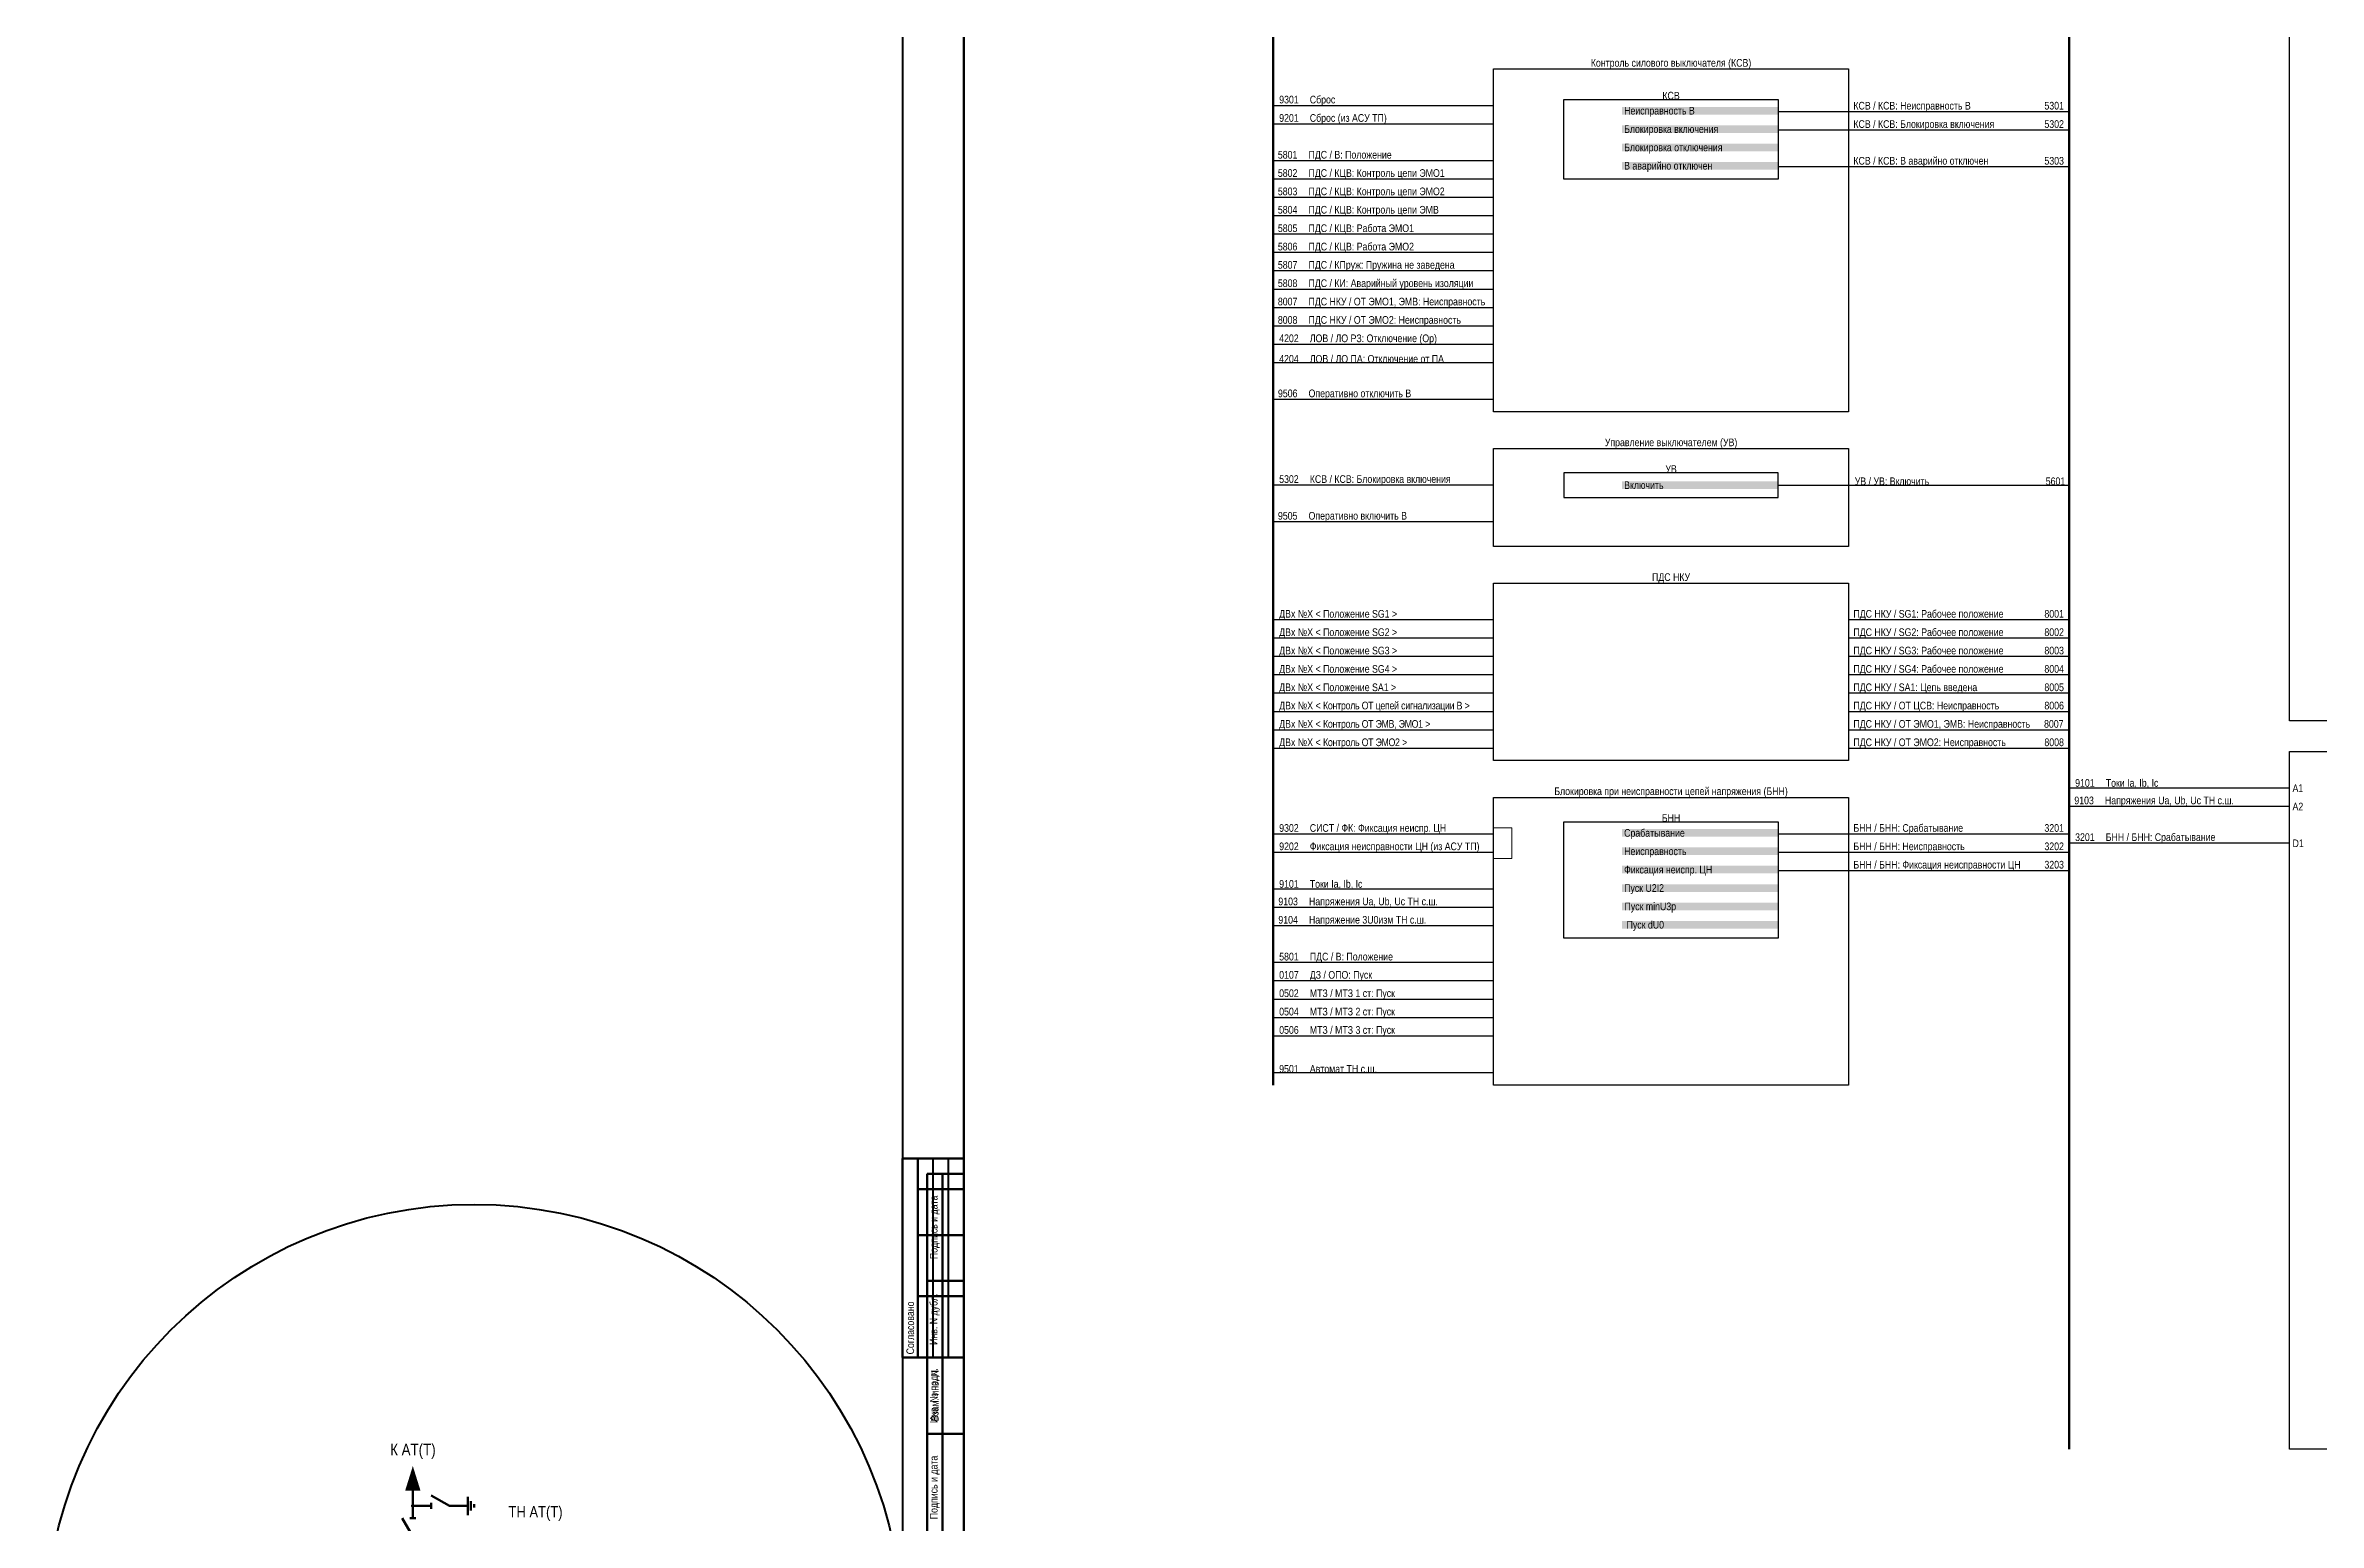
# Model space of a CAD drawing. Header units: millimetres. Extents: x 2179 to 12176, y -20554 to -12004.
# Drawn here: x 10410 to 11153, y -12949 to -12466 of the extents above; entities that cross this region are included whole.
import ezdxf
from ezdxf.enums import TextEntityAlignment as Align

# ---------------------------------------------------------------- set-up
doc = ezdxf.new("R2010")
doc.units = ezdxf.units.MM
for name, color, linetype, lineweight in [('GOOSE', 224, 'Continuous', 30), ('MMS', 190, 'Continuous', 30), ('Внутренняя шина', 4, 'Continuous', 70), ('Вход-Аналоги', 5, 'Continuous', 30), ('Линии связи', 75, 'Continuous', 30), ('Основная', 7, 'Continuous', 30), ('Сигналы внутр.', 13, 'Continuous', 30), ('Толстая', 7, 'Continuous', 53), ('Тонкая', 7, 'Continuous', 13)]:
    doc.layers.add(name, color=color, linetype=linetype, lineweight=lineweight)
doc.layers.add('Рамка внешняя', color=8, linetype='Continuous', lineweight=40, plot=False)
doc.styles.add('2.5_Gost_RD', font='ARIALN.TTF', dxfattribs={"height": 2.5})
doc.styles.add('Narrow', font='ARIALN.TTF')
doc.styles.add('Вывод', font='tahoma.ttf', dxfattribs={"height": 2.5})
doc.styles.add('Компонент', font='ARIALN.TTF', dxfattribs={"height": 3.5})
doc.styles.add('Табл дан', font='ARIALN.TTF')

# ---------------------------------------------------------------- blocks, each defined once
blk = doc.blocks.new('*U60')
at = {"color": 0}
blk.add_line((0, 0), (6, 3.43), dxfattribs=at)
blk = doc.blocks.new('*U52')
at = {"color": 0}
blk.add_line((0, -1), (0, 1), dxfattribs=at)
blk = doc.blocks.new('*U74')
at = {"color": 0}
for p, q in [((0, 3), (0, 9)), ((0, -9), (0, -3))]:
    blk.add_line(p, q, dxfattribs=at)
at = {"color": 0, "ltscale": 0.25, "rotation": 89.99999999999999}
for name, p in [('*U60', (0, -3)), ('*U52', (0, 3))]:
    blk.add_blockref(name, p, dxfattribs=at)
at = {"layer": 'Основная'}
for tag, height, style, p in [('В1', 2.5, 'Вывод', (2, 7)), ('ОУ', 3.5, 'Компонент', (-12, 0)), ('В2', 2.5, 'Вывод', (2, -7))]:
    blk.add_attdef(tag, text='', height=height, dxfattribs=dict(at, style=style)).set_placement(p, align=Align.MIDDLE_CENTER)
blk = doc.blocks.new('*U77')
at = {"color": 0}
for p, q in [((-3, 0), (0, 0)), ((0, -3), (0, 3)), ((1, -1.5), (1, 1.5)), ((2, -0.5), (2, 0.5))]:
    blk.add_line(p, q, dxfattribs=at)
blk = doc.blocks.new('*U76')
at = {"color": 0}
for p, q in [((-3, 0), (-9, 0)), ((9, 0), (3, 0))]:
    blk.add_line(p, q, dxfattribs=at)
at = {"color": 0, "ltscale": 0.25, "xscale": -1}
for name, p in [('*U60', (3, 0)), ('*U52', (-3, 0))]:
    blk.add_blockref(name, p, dxfattribs=at)
at = {"layer": 'Основная'}
for tag, height, style, p in [('ОУ', 3.5, 'Компонент', (0, 12)), ('В1', 2.5, 'Вывод', (-7, -2)), ('В2', 2.5, 'Вывод', (7, -2))]:
    blk.add_attdef(tag, text='', height=height, dxfattribs=dict(at, style=style)).set_placement(p, align=Align.MIDDLE_CENTER)
blk = doc.blocks.new('*T16')
at = {"color": 0, "linetype": 'ByBlock', "lineweight": 50, "transparency": 16777216}
for p, q in [((0, 0), (0, 85)), ((0, 85), (12, 85)), ((5, 0), (5, 85)), ((12, 0), (12, 85)), ((0, 60), (12, 60)), ((0, 25), (12, 25)), ((0, 0), (12, 0))]:
    blk.add_line(p, q, dxfattribs=at)
at = {"color": 0, "transparency": 16777216, "char_height": 2.5, "attachment_point": 5, "rotation": 90, "style": '2.5_Gost_RD'}
for s, insert, width in [('Инв. № подл.', (2.5, 72.5), 23), ('Подпись и дата', (2.5, 42.5), 33), ('Взам. инв. №', (2.5, 12.5), 23)]:
    blk.add_mtext(s, dxfattribs=dict(at, insert=insert, width=width))
blk = doc.blocks.new('*T17')
at = {"color": 0, "linetype": 'ByBlock', "lineweight": 50, "transparency": 16777216}
for p, q in [((0, 0), (0, 65)), ((0, 65), (20, 65)), ((5, 0), (5, 65)), ((20, 0), (20, 65)), ((5, 55), (20, 55)), ((5, 40), (20, 40)), ((5, 20), (20, 20)), ((0, 0), (20, 0))]:
    blk.add_line(p, q, dxfattribs=at)
at = {"color": 0, "linetype": 'ByBlock', "lineweight": -2, "transparency": 16777216}
for p, q in [((10, 0), (10, 65)), ((15, 0), (15, 65))]:
    blk.add_line(p, q, dxfattribs=at)
at = {"color": 0, "transparency": 16777216, "insert": (2.5, 1), "char_height": 2.5, "width": 63, "attachment_point": 4, "rotation": 90, "style": '2.5_Gost_RD'}
blk.add_mtext('Согласовано', dxfattribs=at)
blk = doc.blocks.new('*T18')
at = {"color": 0, "linetype": 'ByBlock', "lineweight": 50, "transparency": 16777216}
for p, q in [((0, 0), (0, 145)), ((0, 145), (12, 145)), ((5, 0), (5, 145)), ((12, 0), (12, 145)), ((0, 110), (12, 110)), ((0, 85), (12, 85)), ((0, 60), (12, 60)), ((0, 25), (12, 25)), ((0, 0), (12, 0))]:
    blk.add_line(p, q, dxfattribs=at)
at = {"color": 0, "transparency": 16777216, "char_height": 2.5, "attachment_point": 5, "rotation": 90, "style": '2.5_Gost_RD'}
for s, insert, width in [('{\\C256;Подпись и дата}', (2.5, 127.5), 33), ('{\\C256;Инв. N дубл.}', (2.5, 97.5), 23), ('{\\C256;Взам. инв. N}', (2.5, 72.5), 23), ('Подпись и дата', (2.5, 42.5), 33), ('Инв. N подл.', (2.5, 12.5), 23)]:
    blk.add_mtext(s, dxfattribs=dict(at, insert=insert, width=width))
blk = doc.blocks.new('*U15')
blk.add_lwpolyline([(0, 0), (1189, 0), (1189, 841), (0, 841)], close=True)
at = {"lineweight": 50}
blk.add_lwpolyline([(20, 836), (1184, 836), (1184, 5), (20, 5)], close=True, dxfattribs=at)
for name, p in [('*T17', (0, 90)), ('*T18', (8, 5)), ('*T16', (8, 5))]:
    blk.add_blockref(name, p)
at = {"style": '2.5_Gost_RD', "flags": 8}
blk.add_attdef('ФОРМАТ', text='', height=2.5, dxfattribs=at).set_placement((1134, 4), align=Align.TOP_LEFT)

msp = doc.modelspace()

# ---------------------------------------------------------------- linework, layer by layer
at = {"layer": 'Внутренняя шина'}
for points in [[(11071, -12925), (11071, -12176)], [(10811, -12806), (10811, -12300)]]:
    msp.add_lwpolyline(points, dxfattribs=at)
at = {"layer": 'Линии связи'}
for points in [[(10883, -12486), (10811, -12486)], [(11071, -12488), (10976, -12488)], [(10883, -12492), (10811, -12492)], [(11071, -12494), (10976, -12494)], [(11071, -12506), (10976, -12506)], [(10883, -12552), (10811, -12552)], [(10883, -12558), (10811, -12558)], [(10883, -12610), (10811, -12610)], [(10976, -12610), (11071, -12610)], [(10883, -12622), (10811, -12622)], [(11071, -12654), (10999, -12654)], [(11071, -12660), (10999, -12660)], [(11071, -12666), (10999, -12666)], [(11071, -12672), (10999, -12672)], [(11071, -12678), (10999, -12678)], [(11071, -12684), (10999, -12684)], [(11071, -12690), (10999, -12690)], [(11071, -12696), (10999, -12696)], [(11143, -12715), (11071, -12715)], [(10883, -12724), (10811, -12724)], [(11071, -12724), (10976, -12724)], [(10883, -12730), (10811, -12730)], [(11071, -12730), (10976, -12730)], [(11143, -12727), (11071, -12727)], [(11071, -12736), (10976, -12736)], [(10883, -12748), (10811, -12748)], [(10883, -12754), (10811, -12754)]]:
    msp.add_lwpolyline(points, dxfattribs=at)
at = {"layer": 'Линии связи', "ltscale": 0.5}
for points in [[(10883, -12504), (10811, -12504)], [(10883, -12510), (10811, -12510)], [(10883, -12516), (10811, -12516)], [(10883, -12522), (10811, -12522)], [(10883, -12528), (10811, -12528)], [(10883, -12534), (10811, -12534)], [(10883, -12540), (10811, -12540)], [(10883, -12546), (10811, -12546)], [(10883, -12564), (10811, -12564)], [(10883, -12570), (10811, -12570)], [(10883, -12582), (10811, -12582)], [(10883, -12654), (10811, -12654)], [(10883, -12660), (10811, -12660)], [(10883, -12666), (10811, -12666)], [(10883, -12672), (10811, -12672)], [(10883, -12678), (10811, -12678)], [(10883, -12684), (10811, -12684)], [(10883, -12690), (10811, -12690)], [(10883, -12696), (10811, -12696)], [(11143, -12709), (11071, -12709)], [(10883, -12742), (10811, -12742)], [(10883, -12766), (10811, -12766)], [(10883, -12772), (10811, -12772)], [(10883, -12778), (10811, -12778)], [(10883, -12784), (10811, -12784)], [(10883, -12790), (10811, -12790)], [(10883, -12802), (10811, -12802)]]:
    msp.add_lwpolyline(points, dxfattribs=at)
at = {"layer": 'Основная'}
for points in [[(11143, -12395), (11259, -12395), (11259, -12687), (11143, -12687)], [(10883, -12474), (10999, -12474), (10999, -12586), (10883, -12586)], [(10906, -12484), (10976, -12484), (10976, -12510), (10906, -12510)], [(10883, -12598), (10999, -12598), (10999, -12630), (10883, -12630)], [(10976, -12606), (10906, -12606), (10906, -12614), (10976, -12614)], [(10883, -12642), (10999, -12642), (10999, -12700), (10883, -12700)], [(11143, -12697), (11259, -12697), (11259, -12925), (11143, -12925)], [(10883, -12712), (10999, -12712), (10999, -12806), (10883, -12806)], [(10906, -12720), (10976, -12720), (10976, -12758), (10906, -12758)]]:
    msp.add_lwpolyline(points, close=True, dxfattribs=at)
msp.add_lwpolyline([(10530, -12930.5, 0, 5, 0), (10530, -12938.5, 0, 0, 0)], format="xyseb", dxfattribs=at)
at = {"layer": 'Рамка внешняя'}
msp.add_circle((10550, -12985), 140, dxfattribs=at)
at = {"layer": 'Толстая'}
msp.add_line((10530, -12941.5), (10530, -12935.5), dxfattribs=at)
at = {"layer": 'Толстая', "ltscale": 0.25, "const_width": 0.6}
msp.add_lwpolyline([(10529.7, -12943.5, 1), (10530.3, -12943.5, 1)], format="xyb", close=True, dxfattribs=at)
at = {"layer": 'Тонкая'}
msp.add_lwpolyline([(10883, -12722), (10889, -12722), (10889, -12732), (10883, -12732)], close=True, dxfattribs=at)

# ---------------------------------------------------------------- block references
at = {"layer": 'Рамка внешняя'}
msp.add_blockref('*U15', (10690, -12985), dxfattribs=at)
at = {"layer": 'Толстая', "ltscale": 0.25}
for name, p in [('*U74', (10530, -12950.5)), ('*U76', (10539, -12943.5)), ('*U77', (10548, -12943.5))]:
    msp.add_blockref(name, p, dxfattribs=at)

# ---------------------------------------------------------------- texts
at = {"layer": 'GOOSE', "char_height": 2.5, "attachment_point": 7, "style": 'Narrow'}
for s, insert, width in [('\\A1;  9506{\\A0;^I  Оперативно отключить В}^I^I ', (10811, -12582), 70), ('\\A1;  9505{\\A0;^I  Оперативно включить В}^I^I ', (10811, -12622), 70), ('9501^IАвтомат ТН с.ш.', (10813, -12802), 58)]:
    msp.add_mtext(s, dxfattribs=dict(at, insert=insert, width=width))
at = {"layer": 'MMS', "char_height": 2.5, "attachment_point": 7, "style": 'Narrow'}
for s, insert, width in [('9301^IСброс', (10813, -12486), 58), ('9201^IСброс (из АСУ ТП)', (10813, -12492), 58), ('\\pt10;9302^IСИСТ / ФК: Фиксация неиспр. ЦН', (10813, -12724), 58), ('9202^IФиксация неисправности ЦН (из АСУ ТП)', (10813, -12730), 70)]:
    msp.add_mtext(s, dxfattribs=dict(at, insert=insert, width=width))
at = {"layer": 'Вход-Аналоги', "char_height": 2.5, "attachment_point": 7, "style": 'Narrow'}
for s, insert, width in [('9103^IНапряжения Ua, Ub, Uc ТН с.ш.', (11072.73, -12715), 53.2651), ('9101^IТоки Ia, Ib, Ic', (11073, -12709), 48), ('9101^IТоки Ia, Ib, Ic', (10813, -12742), 48), ('9103^IНапряжения Ua, Ub, Uc ТН с.ш.', (10812.73, -12748), 53.2651), ('9104^IНапряжение 3U0изм ТН с.ш.', (10812.73, -12754), 53.2651)]:
    msp.add_mtext(s, dxfattribs=dict(at, insert=insert, width=width))
at = {"layer": 'Основная', "style": 'Табл дан'}
for s, p in [('A1', (11144, -12709)), ('A2', (11144, -12715)), ('D1', (11144, -12727))]:
    msp.add_text(s, height=2.5, dxfattribs=at).set_placement(p, align=Align.MIDDLE_LEFT)
at = {"layer": 'Основная', "style": 'Narrow'}
for s, insert, char_height, width, attachment_point in [('\\A1;Контроль силового выключателя (КСВ)', (10941, -12474), 2.5, 116, 8), ('КСВ', (10941, -12484), 2.5, 70, 8), ('Управление выключателем (УВ)', (10941, -12598), 2.5, 116, 8), ('\\A1;УВ', (10941, -12606), 2.5, 70, 8), ('ПДС НКУ', (10941, -12642), 2.5, 116, 8), ('Блокировка при неисправности цепей напряжения (БНН)', (10941, -12712), 2.5, 116, 8), ('\\A1;БНН', (10941, -12720), 2.5, 70, 8), ('\\pi-11.4,l11.4,t11.4;К АТ(Т)', (10530.03, -12925.69), 3.8, 53.3807, 5), (' ТН АТ(Т)', (10569.5, -12946), 3.7, 49, 5)]:
    msp.add_mtext(s, dxfattribs=dict(at, insert=insert, char_height=char_height, width=width, attachment_point=attachment_point))
at = {"layer": 'Основная', "char_height": 2.5, "width": 51, "attachment_point": 4, "style": 'Narrow', "bg_fill": 1, "box_fill_scale": 1, "bg_fill_color": 9, "bg_fill_transparency": 0}
for s, insert in [('\\pl0.67568;Неисправность В', (10925, -12488)), ('\\pl0.67568;Блокировка включения', (10925, -12494)), ('\\pl0.67568;Блокировка отключения', (10925, -12500)), ('\\pl0.67568;В аварийно отключен', (10925, -12506)), ('\\pl0.67568;Включить', (10925, -12610)), ('\\pl0.67568;Срабатывание', (10925, -12723.99)), ('\\pl0.67568;Неисправность', (10925, -12729.99)), ('\\pl0.67568;Фиксация неиспр. ЦН', (10925, -12735.99)), ('\\pl0.67568;Пуск U2I2', (10925, -12742)), (' Пуск {\\A1;minU3p}', (10925, -12748)), ('\\pl0.67568; Пуск {\\A1;dU0}', (10925, -12754))]:
    msp.add_mtext(s, dxfattribs=dict(at, insert=insert))
at = {"layer": 'Сигналы внутр.', "char_height": 2.5, "attachment_point": 7}
for s, insert, width, style in [('КСВ / КСВ: Неисправность В^I^I   ^I   5301', (11000.57, -12488), 71.43, 'Табл дан'), ('КСВ / КСВ: Блокировка включения^I^I   5302', (11000.57, -12494), 71.43, 'Табл дан'), ('5801^IПДС / В: Положение^I', (10812.57, -12504), 70.43, 'Табл дан'), ('КСВ / КСВ: В аварийно отключен^I^I   5303', (11000.57, -12506), 70.43, 'Табл дан'), ('5802^IПДС / КЦВ: Контроль цепи ЭМО1', (10812.57, -12510), 70.43, 'Табл дан'), ('5803^IПДС / КЦВ: Контроль цепи ЭМО2', (10812.57, -12516), 70.43, 'Табл дан'), ('5804^IПДС / КЦВ: Контроль цепи ЭМВ', (10812.57, -12522), 70.43, 'Табл дан'), ('5805^IПДС / КЦВ: Работа ЭМО1', (10812.57, -12528), 70.43, 'Табл дан'), ('5806^IПДС / КЦВ: Работа ЭМО2 ', (10812.57, -12534), 70.43, 'Табл дан'), ('5807^IПДС / КПруж: Пружина не заведена', (10812.57, -12540), 70.43, 'Табл дан'), ('5808^IПДС / КИ: Аварийный уровень изоляции', (10812.57, -12546), 70.43, 'Табл дан'), ('\\A1;8007{\\A0;\\T0.95;^I\\T1;ПДС НКУ / ОТ ЭМО1, ЭМВ: Неисправность}', (10812.57, -12552), 70.43, 'Табл дан'), ('\\A1;8008{\\A0;^IПДС НКУ / ОТ ЭМО2: Неисправность\\A1;\\H1x;^I   }', (10812.57, -12558), 70.43, 'Табл дан'), ('5302^IКСВ / КСВ: Блокировка включения', (10813, -12610), 70, 'Narrow'), ('УВ / УВ: Включить^I^I^I   ^I   5601^I', (11001, -12610), 70, 'Табл дан'), ('ПДС НКУ / SG1: Рабочее положение^I^I   8001', (11000.57, -12654), 70.43, 'Табл дан'), ('ПДС НКУ / SG2: Рабочее положение^I^I   8002', (11000.57, -12660), 70.43, 'Табл дан'), ('ПДС НКУ / SG3: Рабочее положение^I^I   8003', (11000.57, -12666), 70.43, 'Табл дан'), ('ПДС НКУ / SG4: Рабочее положение {\\A1;^I^I   8004}', (11000.57, -12672), 70.43, 'Табл дан'), ('ПДС НКУ / SA1: Цепь введена{\\A1;^I   ^I   8005}', (11000.57, -12678), 70.43, 'Табл дан'), ('ПДС НКУ / ОТ ЦСВ: Неисправность{\\A1;\\H1x;^I   ^I   8006}', (11000.57, -12684), 70.43, 'Табл дан'), ('ПДС НКУ / ОТ ЭМО1, ЭМВ: Неисправность{\\A1;\\H1x;\\T0.95;  ^I   \\T1;8007}', (11000.57, -12690), 70.43, 'Табл дан'), ('ПДС НКУ / ОТ ЭМО2: Неисправность{\\A1;\\H1x;^I   ^I   8008}', (11000.57, -12696), 70.43, 'Табл дан'), ('БНН / БНН: Срабатывание^I^I^I   3201^I', (11000.57, -12724), 70.43, 'Табл дан'), ('3201^IБНН / БНН: Срабатывание', (11073, -12727), 70, 'Narrow'), ('БНН / БНН: Неисправность^I^I   ^I   3202^I', (11000.57, -12730), 70.43, 'Табл дан'), ('БНН / БНН: Фиксация неисправности ЦН^I   3203^I', (11000.57, -12736), 70.43, 'Табл дан'), ('5801^IПДС / В: Положение', (10813, -12766), 58, 'Narrow'), ('0107^IДЗ / ОПО: Пуск', (10813, -12772), 58, 'Narrow'), ('0502^IМТЗ / {\\A1;МТЗ 1 ст: Пуск}', (10813, -12778), 58, 'Narrow'), ('0504^IМТЗ / {\\A1;МТЗ 2 ст: Пуск}', (10813, -12784), 58, 'Narrow'), ('0506^IМТЗ / {\\A1;МТЗ 3 ст: Пуск}', (10813, -12790), 58, 'Narrow')]:
    msp.add_mtext(s, dxfattribs=dict(at, insert=insert, width=width, style=style))
at = {"layer": 'Сигналы внутр.', "ltscale": 0.5, "char_height": 2.5, "width": 70, "attachment_point": 7, "style": 'Narrow'}
for s, insert in [('4202^IЛОВ / ЛО РЗ: Отключение (Op)', (10813, -12564)), ('4204^IЛОВ / ЛО ПА: Отключение от ПА', (10813, -12570)), ('ДВх №X < Положение SG1 >^I', (10813, -12654)), ('ДВх №X < Положение SG2 >^I^I^I', (10813, -12660)), ('ДВх №X < Положение SG3 >^I^I^I', (10813, -12666)), ('ДВх №X < Положение SG4 >^I', (10813, -12672)), ('ДВх №X < {\\A1;Положение SA1 > ^I^I^I^I   }', (10813, -12678)), ('ДВх №X < {\\A1;\\T0.95;Контроль ОТ цепей сигнализации В\\T1; >}', (10813, -12684)), ('ДВх №X < {\\A1;\\T0.95;Контроль ОТ ЭМВ, ЭМО1\\T1; >}', (10813, -12690)), ('ДВх №X < {\\A1;\\T0.95;Контроль ОТ ЭМО2\\T1; >}', (10813, -12696))]:
    msp.add_mtext(s, dxfattribs=dict(at, insert=insert))

doc.saveas('drawing.dxf')
